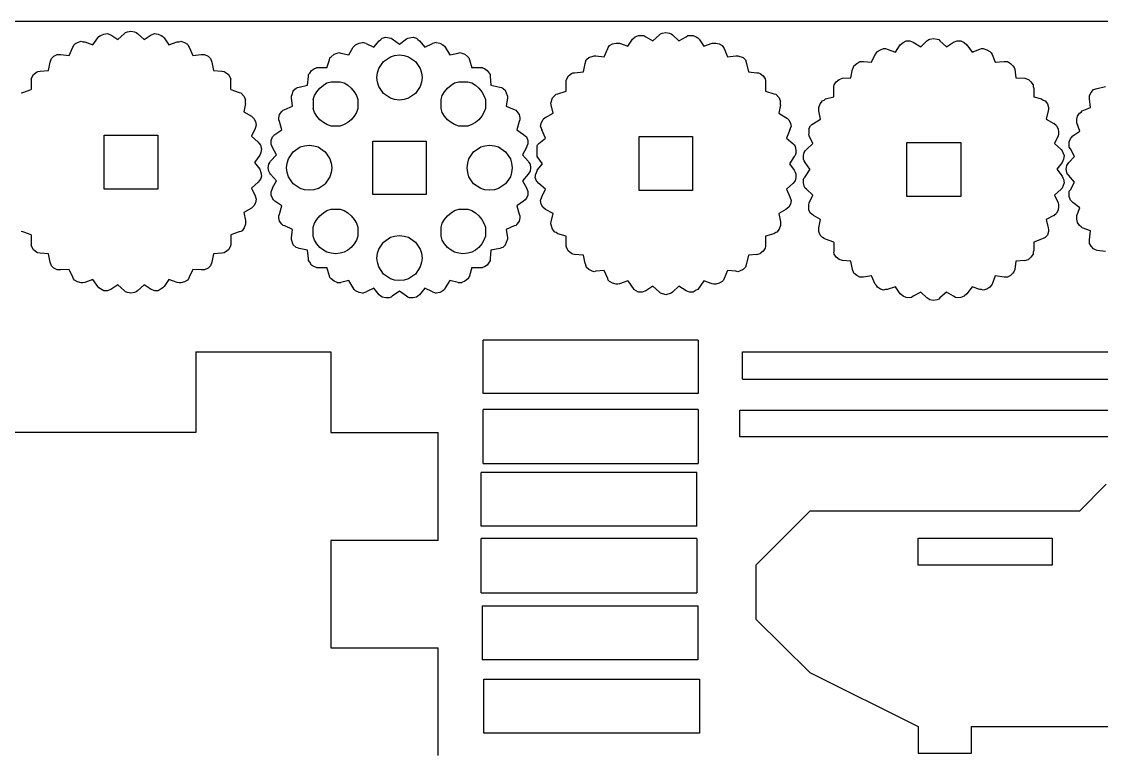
# Model space of a CAD drawing. Extents: x -4665 to 4665, y -2178 to 2178.
# Drawn here: x 620 to 2160, y 1134 to 2178 of the extents above; entities that cross this region are included whole.
import ezdxf

# ---------------------------------------------------------------- set-up
doc = ezdxf.new("R2010")
doc.units = 0
doc.header["$MEASUREMENT"] = 0
doc.layers.get('0').update_dxf_attribs({"linetype": 'CONTINUOUS'})

msp = doc.modelspace()

# ---------------------------------------------------------------- linework, layer by layer
for p, q in [((4664.7, 2178.2), (-4664.7, 2178.2)), ((728.4, 2155.2), (730.1, 2156.9)), ((730.1, 2156.9), (732.6, 2158.6)), ((732.6, 2158.6), (736.9, 2160.3)), ((736.9, 2160.3), (742, 2161.2)), ((742, 2161.2), (747, 2159.5)), ((747, 2159.5), (757.2, 2152.7)), ((757.2, 2152.7), (766.5, 2161.2)), ((766.5, 2161.2), (768.2, 2162.9)), ((768.2, 2162.9), (770.7, 2163.7)), ((770.7, 2163.7), (775.8, 2164.6)), ((775.8, 2164.6), (780.9, 2163.7)), ((780.9, 2163.7), (783.4, 2162.9)), ((783.4, 2162.9), (785.1, 2161.2)), ((785.1, 2161.2), (794.5, 2152.7)), ((794.5, 2152.7), (804.6, 2159.5)), ((804.6, 2159.5), (809.7, 2161.2)), ((809.7, 2161.2), (814.8, 2160.3)), ((814.8, 2160.3), (819, 2158.6)), ((819, 2158.6), (821.5, 2156.9)), ((821.5, 2156.9), (823.2, 2155.2)), ((1134.1, 2154.4), (1139.2, 2156.1)), ((1139.2, 2156.1), (1144.3, 2155.3)), ((1173.1, 2155.3), (1178.2, 2156.1)), ((1178.2, 2156.1), (1183.2, 2154.4)), ((1491.3, 2153.4), (1494.7, 2156.7)), ((1494.7, 2156.7), (1499.7, 2158.4)), ((1499.7, 2158.4), (1507.4, 2158.4)), ((1507.4, 2158.4), (1509.9, 2156.7)), ((1509.9, 2156.7), (1520.1, 2150.8)), ((1520.1, 2150.8), (1529.4, 2159.3)), ((1529.4, 2159.3), (1531.1, 2161)), ((1531.1, 2161), (1533.6, 2161.8)), ((1533.6, 2161.8), (1538.7, 2162.7)), ((1538.7, 2162.7), (1543.8, 2161.8)), ((1543.8, 2161.8), (1546.3, 2161)), ((1546.3, 2161), (1548, 2159.3)), ((1548, 2159.3), (1557.3, 2150.8)), ((1557.3, 2150.8), (1567.5, 2156.7)), ((1567.5, 2156.7), (1570, 2158.4)), ((1570, 2158.4), (1577.6, 2158.4)), ((1577.6, 2158.4), (1581.9, 2156.7)), ((1581.9, 2156.7), (1584.4, 2155)), ((687.8, 2129.8), (692.9, 2141.7)), ((692.9, 2141.7), (693.7, 2143.4)), ((693.7, 2143.4), (695.4, 2145.9)), ((695.4, 2145.9), (699.6, 2148.5)), ((699.6, 2148.5), (704.7, 2150.2)), ((704.7, 2150.2), (707.2, 2149.3)), ((707.2, 2149.3), (709.8, 2149.3)), ((709.8, 2149.3), (721.6, 2145.1)), ((721.6, 2145.1), (728.4, 2155.2)), ((823.2, 2155.2), (830, 2145.1)), ((830, 2145.1), (841.9, 2149.3)), ((841.9, 2149.3), (844.4, 2149.3)), ((844.4, 2149.3), (846.9, 2150.2)), ((846.9, 2150.2), (852, 2148.5)), ((852, 2148.5), (856.3, 2145.9)), ((856.3, 2145.9), (858, 2143.4)), ((858, 2143.4), (858.8, 2141.7)), ((858.8, 2141.7), (863.9, 2129.8)), ((1086.7, 2130.7), (1092.7, 2141.7)), ((1096, 2145.1), (1092.7, 2141.7)), ((1096, 2145.1), (1101.1, 2147.6)), ((1101.1, 2147.6), (1106.2, 2148.5)), ((1111.3, 2146.8), (1106.2, 2148.5)), ((1111.3, 2146.8), (1122.3, 2141.7)), ((1122.3, 2141.7), (1129.9, 2151)), ((1129.9, 2151), (1132.4, 2152.7)), ((1132.4, 2152.7), (1134.1, 2154.4)), ((1144.3, 2155.3), (1146.8, 2154.4)), ((1146.8, 2154.4), (1148.5, 2153.6)), ((1148.5, 2153.6), (1158.7, 2146)), ((1158.7, 2146), (1168.9, 2153.6)), ((1168.9, 2153.6), (1170.5, 2154.4)), ((1170.5, 2154.4), (1173.1, 2155.3)), ((1183.2, 2154.4), (1184.9, 2152.7)), ((1184.9, 2152.7), (1187.5, 2151)), ((1187.5, 2151), (1195.1, 2141.7)), ((1195.1, 2141.7), (1206.1, 2146.8)), ((1211.2, 2148.5), (1206.1, 2146.8)), ((1211.2, 2148.5), (1216.3, 2147.6)), ((1216.3, 2147.6), (1220.5, 2145.1)), ((1220.5, 2145.1), (1223, 2143.4)), ((1223, 2143.4), (1223.9, 2141.7)), ((1223.9, 2141.7), (1230.7, 2130.7)), ((1455.7, 2139.8), (1456.6, 2141.5)), ((1456.6, 2141.5), (1458.3, 2144)), ((1458.3, 2144), (1462.5, 2146.6)), ((1462.5, 2146.6), (1467.6, 2147.4)), ((1467.6, 2147.4), (1472.7, 2147.4)), ((1472.7, 2147.4), (1484.5, 2143.2)), ((1484.5, 2143.2), (1491.3, 2153.4)), ((1584.4, 2155), (1586.1, 2153.4)), ((1586.1, 2153.4), (1592.9, 2143.2)), ((1592.9, 2143.2), (1604.7, 2147.4)), ((1604.7, 2147.4), (1609.8, 2147.4)), ((1609.8, 2147.4), (1614.9, 2146.6)), ((1614.9, 2146.6), (1619.1, 2144)), ((1619.1, 2144), (1620.8, 2141.5)), ((1620.8, 2141.5), (1621.7, 2139.8)), ((1866.1, 2134.7), (1872.9, 2144.9)), ((1872.9, 2144.9), (1874.6, 2146.6)), ((1874.6, 2146.6), (1877.1, 2148.3)), ((1877.1, 2148.3), (1881.3, 2150.8)), ((1881.3, 2150.8), (1886.4, 2150.8)), ((1886.4, 2150.8), (1891.5, 2149.1)), ((1891.5, 2149.1), (1902.5, 2142.3)), ((1902.5, 2142.3), (1911, 2150.8)), ((1911, 2150.8), (1913.5, 2152.5)), ((1913.5, 2152.5), (1915.2, 2153.4)), ((1915.2, 2153.4), (1920.3, 2154.2)), ((1920.3, 2154.2), (1925.4, 2153.4)), ((1925.4, 2153.4), (1927.9, 2152.5)), ((1927.9, 2152.5), (1929.6, 2150.8)), ((1929.6, 2150.8), (1938.9, 2142.3)), ((1938.9, 2142.3), (1949.1, 2149.1)), ((1949.1, 2149.1), (1954.2, 2150.8)), ((1954.2, 2150.8), (1959.2, 2150.8)), ((1959.2, 2150.8), (1964.3, 2148.3)), ((1964.3, 2148.3), (1967.7, 2144.9)), ((1967.7, 2144.9), (1975.3, 2134.7)), ((660.7, 2120.5), (662.4, 2125.6)), ((662.4, 2125.6), (665.8, 2129)), ((665.8, 2129), (670.8, 2131.5)), ((670.8, 2131.5), (675.9, 2131.5)), ((675.9, 2131.5), (687.8, 2129.8)), ((863.9, 2129.8), (875.7, 2131.5)), ((875.7, 2131.5), (880.8, 2131.5)), ((880.8, 2131.5), (885.9, 2129)), ((885.9, 2129), (889.3, 2125.6)), ((889.3, 2125.6), (891, 2120.5)), ((1058.8, 2123.9), (1059.6, 2126.5)), ((1059.6, 2126.5), (1061.3, 2128.2)), ((1061.3, 2128.2), (1065.6, 2131.6)), ((1065.6, 2131.6), (1069.8, 2133.3)), ((1069.8, 2133.3), (1072.3, 2134.1)), ((1072.3, 2134.1), (1074.9, 2133.3)), ((1074.9, 2133.3), (1086.7, 2130.7)), ((1135.8, 2121.4), (1146, 2128.2)), ((1146, 2128.2), (1151.9, 2129.9)), ((1151.9, 2129.9), (1158.7, 2130.7)), ((1158.7, 2130.7), (1165.5, 2129.9)), ((1165.5, 2129.9), (1171.4, 2128.2)), ((1171.4, 2128.2), (1181.6, 2121.4)), ((1230.7, 2130.7), (1242.5, 2133.3)), ((1242.5, 2133.3), (1245.1, 2134.1)), ((1245.1, 2134.1), (1247.6, 2133.3)), ((1247.6, 2133.3), (1251.8, 2131.6)), ((1251.8, 2131.6), (1256.1, 2128.2)), ((1256.1, 2128.2), (1257.8, 2126.5)), ((1257.8, 2126.5), (1258.6, 2123.9)), ((1425.2, 2123.7), (1428.6, 2127.1)), ((1428.6, 2127.1), (1436.2, 2129.6)), ((1436.2, 2129.6), (1438.8, 2129.6)), ((1438.8, 2129.6), (1450.6, 2128)), ((1450.6, 2128), (1455.7, 2139.8)), ((1621.7, 2139.8), (1626.7, 2128)), ((1626.7, 2128), (1638.6, 2129.6)), ((1638.6, 2129.6), (1641.1, 2129.6)), ((1641.1, 2129.6), (1648.8, 2127.1)), ((1648.8, 2127.1), (1652.1, 2123.7)), ((1832.2, 2120.3), (1837.3, 2131.3)), ((1837.3, 2131.3), (1839, 2133.9)), ((1839, 2133.9), (1840.7, 2135.6)), ((1840.7, 2135.6), (1844.9, 2138.1)), ((1844.9, 2138.1), (1849.2, 2139.8)), ((1849.2, 2139.8), (1851.7, 2139.8)), ((1851.7, 2139.8), (1854.3, 2139)), ((1854.3, 2139), (1866.1, 2134.7)), ((1975.3, 2134.7), (1986.3, 2139)), ((1986.3, 2139), (1988.9, 2139.8)), ((1988.9, 2139.8), (1991.4, 2139.8)), ((1991.4, 2139.8), (1996.5, 2138.1)), ((1996.5, 2138.1), (2000.7, 2135.6)), ((2000.7, 2135.6), (2002.4, 2133.9)), ((2002.4, 2133.9), (2004.1, 2131.3)), ((2004.1, 2131.3), (2008.3, 2120.3)), ((658.1, 2108.7), (660.7, 2120.5)), ((891, 2120.5), (893.5, 2108.7)), ((1033.4, 2108.7), (1037.6, 2111.2)), ((1037.6, 2111.2), (1040.2, 2112.1)), ((1055.4, 2112.1), (1040.2, 2112.1)), ((1055.4, 2112.1), (1058.8, 2123.9)), ((1127.4, 2105.3), (1129.1, 2111.2)), ((1129.1, 2111.2), (1135.8, 2121.4)), ((1181.6, 2121.4), (1188.3, 2111.2)), ((1188.3, 2111.2), (1190, 2105.3)), ((1258.6, 2123.9), (1262, 2112.1)), ((1277.2, 2112.1), (1262, 2112.1)), ((1277.2, 2112.1), (1279.8, 2111.2)), ((1279.8, 2111.2), (1284, 2108.7)), ((1421, 2106.8), (1423.5, 2118.6)), ((1423.5, 2118.6), (1425.2, 2123.7)), ((1652.1, 2123.7), (1653.8, 2118.6)), ((1653.8, 2118.6), (1656.4, 2106.8)), ((1802.6, 2098.3), (1805.1, 2110.2)), ((1806.8, 2115.3), (1805.1, 2110.2)), ((1806.8, 2115.3), (1811.1, 2118.6)), ((1811.1, 2118.6), (1815.3, 2121.2)), ((1815.3, 2121.2), (1820.4, 2121.2)), ((1820.4, 2121.2), (1832.2, 2120.3)), ((2008.3, 2120.3), (2021, 2121.2)), ((2021, 2121.2), (2026.1, 2121.2)), ((2026.1, 2121.2), (2030.4, 2118.6)), ((2030.4, 2118.6), (2033.7, 2115.3)), ((2033.7, 2115.3), (2035.4, 2112.7)), ((2035.4, 2112.7), (2036.3, 2110.2)), ((2036.3, 2110.2), (2038, 2098.3)), ((633.6, 2096), (634.4, 2098.5)), ((633.6, 2096), (633.6, 2081.6)), ((634.4, 2098.5), (637, 2102.8)), ((637, 2102.8), (641.2, 2106.1)), ((641.2, 2106.1), (642.9, 2107)), ((642.9, 2107), (646.3, 2107.8)), ((646.3, 2107.8), (658.1, 2108.7)), ((893.5, 2108.7), (905.4, 2107.8)), ((905.4, 2107.8), (908.8, 2107)), ((908.8, 2107), (910.4, 2106.1)), ((910.4, 2106.1), (914.7, 2102.8)), ((914.7, 2102.8), (917.2, 2098.5)), ((917.2, 2098.5), (918.1, 2096)), ((918.1, 2081.6), (918.1, 2096)), ((1027.5, 2087.5), (1029.2, 2100.2)), ((1029.2, 2102.8), (1030.8, 2104.5)), ((1029.2, 2100.2), (1029.2, 2102.8)), ((1030.8, 2104.5), (1033.4, 2108.7)), ((1126.5, 2098.5), (1127.4, 2105.3)), ((1127.4, 2091.8), (1126.5, 2098.5)), ((1190, 2105.3), (1190.9, 2098.5)), ((1190.9, 2098.5), (1190, 2091.8)), ((1284, 2108.7), (1286.5, 2104.5)), ((1286.5, 2104.5), (1288.2, 2102.8)), ((1288.2, 2102.8), (1288.2, 2100.2)), ((1288.2, 2100.2), (1289.1, 2087.5)), ((1396.5, 2094.1), (1397.3, 2096.6)), ((1397.3, 2096.6), (1399.8, 2100.9)), ((1399.8, 2100.9), (1404.1, 2104.3)), ((1404.1, 2104.3), (1405.8, 2105.1)), ((1405.8, 2105.1), (1408.3, 2105.1)), ((1408.3, 2105.1), (1421, 2106.8)), ((1656.4, 2106.8), (1668.2, 2105.1)), ((1668.2, 2105.1), (1670.8, 2105.1)), ((1670.8, 2105.1), (1673.3, 2104.3)), ((1673.3, 2104.3), (1677.5, 2100.9)), ((1677.5, 2100.9), (1680.1, 2096.6)), ((1680.1, 2096.6), (1680.9, 2094.1)), ((1781.4, 2092.4), (1785.7, 2095.8)), ((1785.7, 2095.8), (1790.8, 2097.5)), ((1790.8, 2097.5), (1802.6, 2098.3)), ((2038, 2098.3), (2050.7, 2097.5)), ((2050.7, 2097.5), (2055.8, 2095.8)), ((2055.8, 2095.8), (2059.1, 2092.4)), ((621.7, 2077.4), (633.6, 2081.6)), ((918.1, 2081.6), (929.9, 2077.4)), ((1007.1, 2079.9), (1004.6, 2072.3)), ((1007.1, 2079.9), (1011.4, 2083.3)), ((1011.4, 2083.3), (1013.1, 2084.1)), ((1013.1, 2084.1), (1015.6, 2085)), ((1015.6, 2085), (1027.5, 2087.5)), ((1041, 2078.2), (1045.2, 2083.3)), ((1045.2, 2083.3), (1050.3, 2087.5)), ((1050.3, 2087.5), (1055.4, 2090.9)), ((1055.4, 2090.9), (1061.3, 2092.6)), ((1061.3, 2092.6), (1074, 2092.6)), ((1074, 2092.6), (1080, 2090.9)), ((1080, 2090.9), (1085, 2087.5)), ((1085, 2087.5), (1090.1, 2083.3)), ((1090.1, 2083.3), (1094.3, 2078.2)), ((1129.1, 2085.8), (1127.4, 2091.8)), ((1135.8, 2075.7), (1129.1, 2085.8)), ((1188.3, 2085.8), (1181.6, 2075.7)), ((1190, 2091.8), (1188.3, 2085.8)), ((1223, 2078.2), (1227.3, 2083.3)), ((1227.3, 2083.3), (1232.4, 2087.5)), ((1232.4, 2087.5), (1237.4, 2090.9)), ((1237.4, 2090.9), (1243.4, 2092.6)), ((1243.4, 2092.6), (1256.1, 2092.6)), ((1256.1, 2092.6), (1262, 2090.9)), ((1262, 2090.9), (1267.1, 2087.5)), ((1267.1, 2087.5), (1272.1, 2083.3)), ((1272.1, 2083.3), (1276.4, 2078.2)), ((1289.1, 2087.5), (1301.8, 2085)), ((1301.8, 2085), (1304.3, 2084.1)), ((1304.3, 2084.1), (1306, 2083.3)), ((1306, 2083.3), (1310.2, 2079.9)), ((1312.8, 2072.3), (1310.2, 2079.9)), ((1396.5, 2078.9), (1396.5, 2094.1)), ((1680.9, 2094.1), (1680.9, 2078.9)), ((1778.1, 2085.6), (1778.9, 2088.2)), ((1778.1, 2071.2), (1778.1, 2085.6)), ((1778.9, 2088.2), (1781.4, 2092.4)), ((2059.1, 2092.4), (2062.5, 2088.2)), ((2062.5, 2088.2), (2062.5, 2085.6)), ((2062.5, 2085.6), (2063.4, 2083.1)), ((2063.4, 2083.1), (2063.4, 2071.2)), ((2145.3, 2077.2), (2148.7, 2081.4)), ((2148.7, 2081.4), (2153.8, 2083.1)), ((2153.8, 2083.1), (2165.6, 2085.6)), ((619.2, 2076.5), (621.7, 2077.4)), ((929.9, 2077.4), (932.5, 2076.5)), ((937.5, 2071.4), (932.5, 2076.5)), ((937.5, 2071.4), (939.2, 2066.3)), ((939.2, 2061.3), (939.2, 2066.3)), ((1004.6, 2069.8), (1004.6, 2072.3)), ((1006.3, 2057.9), (1004.6, 2069.8)), ((1035.9, 2067.2), (1037.6, 2073.1)), ((1035.9, 2067.2), (1035.9, 2054.5)), ((1037.6, 2073.1), (1041, 2078.2)), ((1094.3, 2078.2), (1097.7, 2073.1)), ((1097.7, 2073.1), (1099.4, 2067.2)), ((1099.4, 2067.2), (1099.4, 2054.5)), ((1146, 2068.9), (1135.8, 2075.7)), ((1151.9, 2067.2), (1146, 2068.9)), ((1158.7, 2066.4), (1151.9, 2067.2)), ((1165.5, 2067.2), (1158.7, 2066.4)), ((1171.4, 2068.9), (1165.5, 2067.2)), ((1181.6, 2075.7), (1171.4, 2068.9)), ((1218, 2067.2), (1219.7, 2073.1)), ((1218, 2054.5), (1218, 2067.2)), ((1219.7, 2073.1), (1223, 2078.2)), ((1276.4, 2078.2), (1278.9, 2073.1)), ((1278.9, 2073.1), (1281.5, 2067.2)), ((1281.5, 2067.2), (1281.5, 2054.5)), ((1312.8, 2069.8), (1311.1, 2057.9)), ((1312.8, 2072.3), (1312.8, 2069.8)), ((1374.4, 2061.9), (1377, 2069.6)), ((1377, 2069.6), (1382.1, 2074.6)), ((1382.1, 2074.6), (1384.6, 2075.5)), ((1384.6, 2075.5), (1396.5, 2078.9)), ((1680.9, 2078.9), (1692.8, 2075.5)), ((1692.8, 2075.5), (1695.3, 2074.6)), ((1700.4, 2069.6), (1695.3, 2074.6)), ((1700.4, 2069.6), (1702.1, 2064.5)), ((1702.1, 2059.4), (1702.1, 2064.5)), ((1758.6, 2061.1), (1762, 2065.3)), ((1762, 2065.3), (1764.5, 2066.2)), ((1764.5, 2066.2), (1766.2, 2067.9)), ((1766.2, 2067.9), (1778.1, 2071.2)), ((2063.4, 2071.2), (2074.4, 2067.9)), ((2074.4, 2067.9), (2076.9, 2066.2)), ((2076.9, 2066.2), (2079.5, 2065.3)), ((2079.5, 2065.3), (2082.9, 2061.1)), ((2142.8, 2072.9), (2145.3, 2077.2)), ((2142.8, 2067.9), (2142.8, 2072.9)), ((2144.5, 2056), (2142.8, 2067.9)), ((939.2, 2061.3), (936.7, 2049.4)), ((936.7, 2049.4), (947.7, 2043.5)), ((987.7, 2046), (991.1, 2050.3)), ((991.1, 2050.3), (992.7, 2052)), ((992.7, 2052), (995.3, 2052.8)), ((995.3, 2052.8), (1006.3, 2057.9)), ((1037.6, 2048.6), (1035.9, 2054.5)), ((1041, 2043.5), (1037.6, 2048.6)), ((1097.7, 2048.6), (1094.3, 2043.5)), ((1099.4, 2054.5), (1097.7, 2048.6)), ((1219.7, 2048.6), (1218, 2054.5)), ((1223, 2043.5), (1219.7, 2048.6)), ((1278.9, 2048.6), (1276.4, 2043.5)), ((1281.5, 2054.5), (1278.9, 2048.6)), ((1311.1, 2057.9), (1322.1, 2052.8)), ((1322.1, 2052.8), (1324.6, 2052)), ((1324.6, 2052), (1326.3, 2050.3)), ((1326.3, 2050.3), (1329.7, 2046)), ((1375.3, 2059.4), (1374.4, 2061.9)), ((1377.8, 2047.5), (1375.3, 2059.4)), ((1702.1, 2059.4), (1699.6, 2047.5)), ((1756.9, 2056), (1758.6, 2061.1)), ((1756.9, 2050.9), (1756.9, 2056)), ((1759.4, 2039.1), (1756.9, 2050.9)), ((2083.7, 2050.9), (2081.2, 2039.1)), ((2082.9, 2061.1), (2084.5, 2056)), ((2084.5, 2053.5), (2083.7, 2050.9)), ((2084.5, 2056), (2084.5, 2053.5)), ((2128.4, 2047.5), (2130.9, 2049.2)), ((2130.9, 2049.2), (2132.6, 2050.9)), ((2132.6, 2050.9), (2144.5, 2056)), ((947.7, 2043.5), (951.1, 2040.1)), ((951.1, 2040.1), (953.6, 2035.9)), ((953.6, 2035.9), (954.5, 2030.8)), ((986.8, 2041), (987.7, 2046)), ((986.8, 2038.4), (986.8, 2041)), ((987.7, 2035.9), (986.8, 2038.4)), ((991.1, 2024), (987.7, 2035.9)), ((1045.2, 2038.4), (1041, 2043.5)), ((1050.3, 2034.2), (1045.2, 2038.4)), ((1055.4, 2031.7), (1050.3, 2034.2)), ((1085, 2034.2), (1080, 2031.7)), ((1090.1, 2038.4), (1085, 2034.2)), ((1094.3, 2043.5), (1090.1, 2038.4)), ((1227.3, 2038.4), (1223, 2043.5)), ((1232.4, 2034.2), (1227.3, 2038.4)), ((1237.4, 2031.7), (1232.4, 2034.2)), ((1267.1, 2034.2), (1262, 2031.7)), ((1272.1, 2038.4), (1267.1, 2034.2)), ((1276.4, 2043.5), (1272.1, 2038.4)), ((1329.7, 2035.9), (1326.3, 2024)), ((1329.7, 2046), (1330.6, 2041)), ((1330.6, 2038.4), (1329.7, 2035.9)), ((1330.6, 2041), (1330.6, 2038.4)), ((1360, 2028.9), (1360.9, 2033.1)), ((1360.9, 2033.1), (1363.4, 2038.2)), ((1366.8, 2041.6), (1363.4, 2038.2)), ((1366.8, 2041.6), (1377.8, 2047.5)), ((1699.6, 2047.5), (1709.7, 2041.6)), ((1709.7, 2041.6), (1712.3, 2039.9)), ((1712.3, 2039.9), (1714, 2038.2)), ((1714, 2038.2), (1716.5, 2033.1)), ((1716.5, 2033.1), (1717.3, 2028.9)), ((1746.7, 2031.5), (1749.3, 2033.1)), ((1749.3, 2033.1), (1759.4, 2039.1)), ((2081.2, 2039.1), (2092.2, 2033.1)), ((2095.6, 2029.8), (2092.2, 2033.1)), ((2125, 2039.1), (2125.9, 2043.3)), ((2125, 2034), (2125, 2039.1)), ((2129.2, 2022.1), (2125, 2034)), ((2125.9, 2043.3), (2128.4, 2047.5)), ((952.8, 2025.7), (947.7, 2014.7)), ((954.5, 2030.8), (952.8, 2025.7)), ((980.9, 2017.3), (991.1, 2024)), ((1061.3, 2029.1), (1055.4, 2031.7)), ((1074, 2029.1), (1061.3, 2029.1)), ((1080, 2031.7), (1074, 2029.1)), ((1243.4, 2029.1), (1237.4, 2031.7)), ((1256.1, 2029.1), (1243.4, 2029.1)), ((1262, 2031.7), (1256.1, 2029.1)), ((1326.3, 2024), (1335.6, 2017.3)), ((1360, 2028.9), (1361.7, 2023.8)), ((1366.8, 2012), (1361.7, 2023.8)), ((1715.6, 2023.8), (1710.6, 2012)), ((1715.6, 2023.8), (1717.3, 2028.9)), ((1742.5, 2025.5), (1745, 2029.8)), ((1742.5, 2025.5), (1742.5, 2017.9)), ((1743.3, 2015.4), (1742.5, 2017.9)), ((1745, 2029.8), (1746.7, 2031.5)), ((2095.6, 2029.8), (2098.1, 2025.5)), ((2098.1, 2025.5), (2098.9, 2020.4)), ((2098.9, 2017.9), (2098.1, 2015.4)), ((2098.9, 2020.4), (2098.9, 2017.9)), ((2119.1, 2015.4), (2129.2, 2022.1)), ((737.7, 1939.3), (737.7, 2016.4)), ((737.7, 2016.4), (813.9, 2016.4)), ((813.9, 2016.4), (813.9, 1939.3)), ((947.7, 2014.7), (957, 2006.2)), ((957, 2006.2), (958.7, 2004.5)), ((958.7, 2004.5), (960.4, 2002)), ((975.8, 2008.8), (977.5, 2013.9)), ((975.8, 2003.7), (975.8, 2008.8)), ((977.5, 1998.6), (975.8, 2003.7)), ((977.5, 2013.9), (980.9, 2017.3)), ((1120.6, 2007.9), (1196.8, 2007.9)), ((1120.6, 1931.7), (1120.6, 2007.9)), ((1196.8, 2007.9), (1196.8, 1931.7)), ((1335.6, 2017.3), (1338.2, 2015.6)), ((1338.2, 2015.6), (1339.9, 2013.9)), ((1339.9, 2013.9), (1341.6, 2008.8)), ((1339.9, 1998.6), (1341.6, 2003.7)), ((1341.6, 2008.8), (1341.6, 2003.7)), ((1355, 2001.4), (1355.8, 2002.7)), ((1355.8, 2002.7), (1357.5, 2004.4)), ((1357.5, 2004.4), (1366.8, 2012)), ((1500.6, 1937.5), (1500.6, 2014.5)), ((1500.6, 2014.5), (1576.8, 2014.5)), ((1576.8, 2014.5), (1576.8, 1937.5)), ((1710.6, 2012), (1719.9, 2004.4)), ((1719.9, 2004.4), (1721.6, 2002.7)), ((1721.6, 2002.7), (1723.3, 2000.1)), ((1739.1, 1995.9), (1748.4, 2004.4)), ((1748.4, 2004.4), (1743.3, 2015.4)), ((1882.2, 1929), (1882.2, 2006.1)), ((1882.2, 2006.1), (1959.2, 2006.1)), ((1959.2, 2006.1), (1959.2, 1929)), ((2098.1, 2015.4), (2093, 2004.4)), ((2093, 2004.4), (2102.3, 1995.9)), ((2114, 2006.9), (2115.7, 2011.1)), ((2114, 1999.3), (2114, 2006.9)), ((2115.7, 2011.1), (2117.4, 2012.8)), ((2117.4, 2012.8), (2119.1, 2015.4)), ((959.6, 1987.6), (951.9, 1977.4)), ((960.4, 1990.1), (959.6, 1987.6)), ((960.4, 2002), (962.1, 1996.9)), ((961.2, 1991.8), (960.4, 1990.1)), ((962.1, 1996.9), (961.2, 1991.8)), ((975, 1979.2), (983.4, 1988.5)), ((983.4, 1988.5), (977.5, 1998.6)), ((1000.4, 1982.5), (1007.1, 1992.7)), ((1007.1, 1992.7), (1017.3, 1999.5)), ((1017.3, 1999.5), (1023.2, 2001.2)), ((1023.2, 2001.2), (1030, 2002)), ((1030, 2002), (1036.8, 2001.2)), ((1036.8, 2001.2), (1042.7, 1999.5)), ((1042.7, 1999.5), (1052.9, 1992.7)), ((1052.9, 1992.7), (1059.6, 1982.5)), ((1257.8, 1982.5), (1264.5, 1992.7)), ((1264.5, 1992.7), (1274.7, 1999.5)), ((1274.7, 1999.5), (1280.6, 2001.2)), ((1280.6, 2001.2), (1287.4, 2002)), ((1287.4, 2002), (1294.2, 2001.2)), ((1294.2, 2001.2), (1300.1, 1999.5)), ((1300.1, 1999.5), (1310.2, 1992.7)), ((1310.2, 1992.7), (1317, 1982.5)), ((1339.9, 1998.6), (1334, 1988.5)), ((1334, 1988.5), (1342.4, 1979.2)), ((1355, 1985.7), (1355, 2001.4)), ((1723.3, 1987.4), (1721.6, 1985.7)), ((1723.3, 2000.1), (1724.1, 1995)), ((1724.1, 1990), (1723.3, 1987.4)), ((1724.1, 1995), (1724.1, 1990)), ((1734.9, 1987.4), (1735.7, 1991.7)), ((1734.9, 1982.3), (1734.9, 1987.4)), ((1735.7, 1991.7), (1737.4, 1994.2)), ((1737.4, 1994.2), (1739.1, 1995.9)), ((2102.3, 1995.9), (2104, 1994.2)), ((2104, 1994.2), (2104.9, 1991.7)), ((2104.9, 1991.7), (2106.6, 1987.4)), ((2106.6, 1987.4), (2105.7, 1982.3)), ((2115.7, 1996.7), (2114, 1999.3)), ((2121.6, 1985.7), (2115.7, 1996.7)), ((951.9, 1977.4), (959.6, 1968.1)), ((971.6, 1969.8), (972.4, 1974.9)), ((972.4, 1974.9), (974.1, 1977.5)), ((974.1, 1977.5), (975, 1979.2)), ((997.8, 1969.8), (998.7, 1976.6)), ((998.7, 1976.6), (1000.4, 1982.5)), ((1059.6, 1982.5), (1061.3, 1976.6)), ((1061.3, 1976.6), (1062.2, 1969.8)), ((1255.2, 1969.8), (1256.1, 1976.6)), ((1256.1, 1976.6), (1257.8, 1982.5)), ((1317, 1982.5), (1318.7, 1976.6)), ((1318.7, 1976.6), (1319.6, 1969.8)), ((1342.4, 1979.2), (1343.3, 1977.5)), ((1343.3, 1977.5), (1345, 1974.9)), ((1345, 1974.9), (1345.8, 1969.8)), ((1362.6, 1975.6), (1355, 1985.7)), ((1355, 1966.3), (1362.6, 1975.6)), ((1721.6, 1985.7), (1714.8, 1975.6)), ((1714.8, 1975.6), (1721.6, 1966.3)), ((1735.7, 1979.8), (1734.9, 1982.3)), ((1737.4, 1977.3), (1735.7, 1979.8)), ((1744.2, 1968), (1737.4, 1977.3)), ((2104, 1977.3), (2096.4, 1968)), ((2105.7, 1982.3), (2104, 1977.3)), ((2109.8, 1968), (2110.6, 1973)), ((2110.6, 1973), (2111.5, 1974.7)), ((2111.5, 1974.7), (2113.2, 1977.3)), ((2113.2, 1977.3), (2121.6, 1985.7)), ((959.6, 1968.1), (961.2, 1963.1)), ((962.1, 1958), (960.4, 1953.7)), ((961.2, 1963.1), (962.1, 1958)), ((972.4, 1964.8), (971.6, 1969.8)), ((974.1, 1962.2), (972.4, 1964.8)), ((975, 1960.5), (974.1, 1962.2)), ((983.4, 1951.2), (975, 1960.5)), ((998.7, 1963.1), (997.8, 1969.8)), ((1000.4, 1957.1), (998.7, 1963.1)), ((1007.1, 1947), (1000.4, 1957.1)), ((1059.6, 1957.1), (1052.9, 1947)), ((1061.3, 1963.1), (1059.6, 1957.1)), ((1062.2, 1969.8), (1061.3, 1963.1)), ((1256.1, 1963.1), (1255.2, 1969.8)), ((1257.8, 1957.1), (1256.1, 1963.1)), ((1264.5, 1947), (1257.8, 1957.1)), ((1317, 1957.1), (1310.2, 1947)), ((1318.7, 1963.1), (1317, 1957.1)), ((1319.6, 1969.8), (1318.7, 1963.1)), ((1342.4, 1960.5), (1334, 1951.2)), ((1343.3, 1962.2), (1342.4, 1960.5)), ((1345, 1964.8), (1343.3, 1962.2)), ((1345.8, 1969.8), (1345, 1964.8)), ((1352.4, 1956.1), (1353.3, 1961.2)), ((1354.1, 1951), (1352.4, 1956.1)), ((1355, 1966.3), (1353.3, 1961.2)), ((1721.6, 1966.3), (1723.3, 1963.7)), ((1723.3, 1963.7), (1724.1, 1961.2)), ((1724.1, 1956.1), (1723.3, 1951)), ((1724.1, 1961.2), (1724.1, 1956.1)), ((1744.2, 1968), (1735.7, 1955.3)), ((2096.4, 1968), (2104, 1957.8)), ((2104, 1957.8), (2104.9, 1955.3)), ((2110.6, 1962.9), (2109.8, 1968)), ((2111.5, 1960.3), (2110.6, 1962.9)), ((2113.2, 1958.6), (2111.5, 1960.3)), ((2121.6, 1949.3), (2113.2, 1958.6)), ((957, 1949.5), (947.7, 1941)), ((947.7, 1941), (952.8, 1930)), ((958.7, 1951.2), (957, 1949.5)), ((960.4, 1953.7), (958.7, 1951.2)), ((977.5, 1941.1), (975.8, 1936)), ((977.5, 1941.1), (983.4, 1951.2)), ((1017.3, 1940.2), (1007.1, 1947)), ((1042.7, 1940.2), (1052.9, 1947)), ((1274.7, 1940.2), (1264.5, 1947)), ((1310.2, 1947), (1300.1, 1940.2)), ((1334, 1951.2), (1339.9, 1941.1)), ((1339.9, 1941.1), (1341.6, 1936)), ((1357.5, 1947.6), (1354.1, 1951)), ((1366.8, 1939.2), (1357.5, 1947.6)), ((1719.9, 1947.6), (1710.6, 1939.2)), ((1723.3, 1951), (1719.9, 1947.6)), ((1734.9, 1953.6), (1735.7, 1955.3)), ((1734.9, 1948.5), (1734.9, 1953.6)), ((1735.7, 1943.4), (1734.9, 1948.5)), ((1737.4, 1940.9), (1735.7, 1943.4)), ((1739.1, 1939.2), (1737.4, 1940.9)), ((2104, 1940.9), (2102.3, 1939.2)), ((2106.6, 1948.5), (2104, 1940.9)), ((2104.9, 1955.3), (2105.7, 1953.6)), ((2105.7, 1953.6), (2106.6, 1948.5)), ((2115.7, 1938.3), (2121.6, 1949.3)), ((813.9, 1939.3), (737.7, 1939.3)), ((952.8, 1930), (954.5, 1925)), ((975.8, 1930.9), (975.8, 1936)), ((977.5, 1926.7), (975.8, 1930.9)), ((979.2, 1924.1), (977.5, 1926.7)), ((1023.2, 1938.5), (1017.3, 1940.2)), ((1030, 1937.7), (1023.2, 1938.5)), ((1036.8, 1938.5), (1030, 1937.7)), ((1042.7, 1940.2), (1036.8, 1938.5)), ((1196.8, 1931.7), (1120.6, 1931.7)), ((1280.6, 1938.5), (1274.7, 1940.2)), ((1287.4, 1937.7), (1280.6, 1938.5)), ((1294.2, 1938.5), (1287.4, 1937.7)), ((1300.1, 1940.2), (1294.2, 1938.5)), ((1339.9, 1926.7), (1338.2, 1924.1)), ((1341.6, 1930.9), (1339.9, 1926.7)), ((1341.6, 1936), (1341.6, 1930.9)), ((1360, 1923.1), (1361.7, 1928.2)), ((1361.7, 1928.2), (1366.8, 1939.2)), ((1576.8, 1937.5), (1500.6, 1937.5)), ((1710.6, 1939.2), (1715.6, 1928.2)), ((1715.6, 1928.2), (1717.3, 1923.1)), ((1748.4, 1930.7), (1739.1, 1939.2)), ((1743.3, 1919.7), (1748.4, 1930.7)), ((1959.2, 1929), (1882.2, 1929)), ((2102.3, 1939.2), (2093, 1930.7)), ((2093, 1930.7), (2098.1, 1919.7)), ((2114, 1936.6), (2115.7, 1938.3)), ((2114, 1929), (2114, 1936.6)), ((2115.7, 1923.9), (2114, 1929)), ((947.7, 1912.3), (936.7, 1906.3)), ((951.1, 1915.6), (947.7, 1912.3)), ((953.6, 1919.9), (951.1, 1915.6)), ((954.5, 1925), (953.6, 1919.9)), ((980.9, 1922.4), (979.2, 1924.1)), ((991.1, 1915.7), (980.9, 1922.4)), ((987.7, 1903.8), (991.1, 1915.7)), ((1055.4, 1908.9), (1061.3, 1910.6)), ((1061.3, 1910.6), (1074, 1910.6)), ((1074, 1910.6), (1080, 1908.9)), ((1237.4, 1908.9), (1243.4, 1910.6)), ((1243.4, 1910.6), (1256.1, 1910.6)), ((1256.1, 1910.6), (1262, 1908.9)), ((1335.6, 1922.4), (1326.3, 1915.7)), ((1326.3, 1915.7), (1329.7, 1903.8)), ((1338.2, 1924.1), (1335.6, 1922.4)), ((1360.9, 1918), (1360, 1923.1)), ((1363.4, 1913.8), (1360.9, 1918)), ((1366.8, 1910.4), (1363.4, 1913.8)), ((1377.8, 1904.5), (1366.8, 1910.4)), ((1709.7, 1910.4), (1699.6, 1904.5)), ((1712.3, 1912.1), (1709.7, 1910.4)), ((1714, 1913.8), (1712.3, 1912.1)), ((1716.5, 1918), (1714, 1913.8)), ((1717.3, 1923.1), (1716.5, 1918)), ((1742.5, 1917.2), (1743.3, 1919.7)), ((1742.5, 1909.5), (1742.5, 1917.2)), ((2098.1, 1919.7), (2098.9, 1917.2)), ((2098.9, 1914.6), (2098.1, 1909.5)), ((2098.9, 1917.2), (2098.9, 1914.6)), ((2119.1, 1920.5), (2115.7, 1923.9)), ((2129.2, 1912.9), (2119.1, 1920.5)), ((2125, 1901.9), (2129.2, 1912.9)), ((936.7, 1906.3), (939.2, 1894.5)), ((939.2, 1894.5), (939.2, 1889.4)), ((986.8, 1901.3), (987.7, 1903.8)), ((986.8, 1898.7), (986.8, 1901.3)), ((987.7, 1893.6), (986.8, 1898.7)), ((1037.6, 1891.1), (1041, 1896.2)), ((1041, 1896.2), (1045.2, 1901.3)), ((1045.2, 1901.3), (1050.3, 1905.5)), ((1050.3, 1905.5), (1055.4, 1908.9)), ((1080, 1908.9), (1085, 1905.5)), ((1085, 1905.5), (1090.1, 1901.3)), ((1090.1, 1901.3), (1094.3, 1896.2)), ((1094.3, 1896.2), (1097.7, 1891.1)), ((1219.7, 1891.1), (1223, 1896.2)), ((1223, 1896.2), (1227.3, 1901.3)), ((1227.3, 1901.3), (1232.4, 1905.5)), ((1232.4, 1905.5), (1237.4, 1908.9)), ((1262, 1908.9), (1267.1, 1905.5)), ((1267.1, 1905.5), (1272.1, 1901.3)), ((1272.1, 1901.3), (1276.4, 1896.2)), ((1276.4, 1896.2), (1278.9, 1891.1)), ((1329.7, 1903.8), (1330.6, 1901.3)), ((1330.6, 1898.7), (1329.7, 1893.6)), ((1330.6, 1901.3), (1330.6, 1898.7)), ((1375.3, 1892.6), (1377.8, 1904.5)), ((1699.6, 1904.5), (1702.1, 1892.6)), ((1745, 1905.3), (1742.5, 1909.5)), ((1746.7, 1903.6), (1745, 1905.3)), ((1749.3, 1901.9), (1746.7, 1903.6)), ((1759.4, 1896), (1749.3, 1901.9)), ((1756.9, 1884.1), (1759.4, 1896)), ((2092.2, 1901.9), (2081.2, 1896)), ((2081.2, 1896), (2083.7, 1884.1)), ((2092.2, 1901.9), (2095.6, 1905.3)), ((2098.1, 1909.5), (2095.6, 1905.3)), ((2125, 1896.8), (2125, 1901.9)), ((2125.9, 1891.8), (2125, 1896.8)), ((621.7, 1878.4), (619.2, 1879.2)), ((932.5, 1879.2), (929.9, 1878.4)), ((934.2, 1880.1), (932.5, 1879.2)), ((937.5, 1884.3), (934.2, 1880.1)), ((939.2, 1889.4), (937.5, 1884.3)), ((991.1, 1889.4), (987.7, 1893.6)), ((992.7, 1887.7), (991.1, 1889.4)), ((995.3, 1886.9), (992.7, 1887.7)), ((1006.3, 1881.8), (995.3, 1886.9)), ((1004.6, 1869.9), (1006.3, 1881.8)), ((1035.9, 1885.2), (1037.6, 1891.1)), ((1035.9, 1872.5), (1035.9, 1885.2)), ((1097.7, 1891.1), (1099.4, 1885.2)), ((1099.4, 1885.2), (1099.4, 1872.5)), ((1218, 1885.2), (1219.7, 1891.1)), ((1218, 1872.5), (1218, 1885.2)), ((1278.9, 1891.1), (1281.5, 1885.2)), ((1281.5, 1885.2), (1281.5, 1872.5)), ((1322.1, 1886.9), (1311.1, 1881.8)), ((1311.1, 1881.8), (1312.8, 1869.9)), ((1324.6, 1887.7), (1322.1, 1886.9)), ((1326.3, 1889.4), (1324.6, 1887.7)), ((1329.7, 1893.6), (1326.3, 1889.4)), ((1374.4, 1890.1), (1375.3, 1892.6)), ((1377, 1882.4), (1374.4, 1890.1)), ((1380.4, 1878.2), (1377, 1882.4)), ((1700.4, 1882.4), (1697, 1878.2)), ((1702.1, 1887.5), (1700.4, 1882.4)), ((1702.1, 1892.6), (1702.1, 1887.5)), ((1756.9, 1879.1), (1756.9, 1884.1)), ((1758.6, 1874), (1756.9, 1879.1)), ((2084.5, 1879.1), (2082.9, 1874)), ((2083.7, 1884.1), (2084.5, 1881.6)), ((2084.5, 1881.6), (2084.5, 1879.1)), ((2128.4, 1887.5), (2125.9, 1891.8)), ((2130.9, 1885.8), (2128.4, 1887.5)), ((2132.6, 1884.1), (2130.9, 1885.8)), ((2144.5, 1879.9), (2132.6, 1884.1)), ((2142.8, 1867.2), (2144.5, 1879.9)), ((633.6, 1874.2), (621.7, 1878.4)), ((633.6, 1874.2), (633.6, 1859.8)), ((929.9, 1878.4), (918.1, 1874.2)), ((918.1, 1874.2), (918.1, 1859.8)), ((1004.6, 1867.4), (1004.6, 1869.9)), ((1007.1, 1859.8), (1004.6, 1867.4)), ((1037.6, 1866.6), (1035.9, 1872.5)), ((1041, 1861.5), (1037.6, 1866.6)), ((1097.7, 1866.6), (1094.3, 1861.5)), ((1099.4, 1872.5), (1097.7, 1866.6)), ((1129.1, 1853.9), (1135.8, 1864)), ((1135.8, 1864), (1146, 1870.8)), ((1146, 1870.8), (1151.9, 1872.5)), ((1151.9, 1872.5), (1158.7, 1873.3)), ((1158.7, 1873.3), (1165.5, 1872.5)), ((1165.5, 1872.5), (1171.4, 1870.8)), ((1171.4, 1870.8), (1181.6, 1864)), ((1181.6, 1864), (1188.3, 1853.9)), ((1219.7, 1866.6), (1218, 1872.5)), ((1223, 1861.5), (1219.7, 1866.6)), ((1278.9, 1866.6), (1276.4, 1861.5)), ((1281.5, 1872.5), (1278.9, 1866.6)), ((1310.2, 1859.8), (1312.8, 1867.4)), ((1312.8, 1869.9), (1312.8, 1867.4)), ((1382.1, 1877.4), (1380.4, 1878.2)), ((1384.6, 1875.7), (1382.1, 1877.4)), ((1396.5, 1872.3), (1384.6, 1875.7)), ((1396.5, 1857.9), (1396.5, 1872.3)), ((1692.8, 1875.7), (1680.9, 1872.3)), ((1680.9, 1872.3), (1680.9, 1857.9)), ((1695.3, 1877.4), (1692.8, 1875.7)), ((1697, 1878.2), (1695.3, 1877.4)), ((1762, 1870.6), (1758.6, 1874)), ((1764.5, 1868.9), (1762, 1870.6)), ((1766.2, 1868), (1764.5, 1868.9)), ((1778.1, 1863.8), (1766.2, 1868)), ((1778.1, 1863.8), (1778.1, 1849.4)), ((2074.4, 1868), (2063.4, 1863.8)), ((2063.4, 1863.8), (2063.4, 1852)), ((2076.9, 1868.9), (2074.4, 1868)), ((2079.5, 1870.6), (2076.9, 1868.9)), ((2082.9, 1874), (2079.5, 1870.6)), ((2142.8, 1862.1), (2142.8, 1867.2)), ((634.4, 1857.2), (633.6, 1859.8)), ((637, 1853), (634.4, 1857.2)), ((641.2, 1849.6), (637, 1853)), ((642.9, 1848.8), (641.2, 1849.6)), ((646.3, 1847.9), (642.9, 1848.8)), ((908.8, 1848.8), (905.4, 1847.9)), ((910.4, 1849.6), (908.8, 1848.8)), ((914.7, 1853), (910.4, 1849.6)), ((917.2, 1857.2), (914.7, 1853)), ((918.1, 1859.8), (917.2, 1857.2)), ((1011.4, 1856.4), (1007.1, 1859.8)), ((1013.1, 1855.5), (1011.4, 1856.4)), ((1015.6, 1854.7), (1013.1, 1855.5)), ((1027.5, 1852.2), (1015.6, 1854.7)), ((1029.2, 1840.3), (1027.5, 1852.2)), ((1045.2, 1856.4), (1041, 1861.5)), ((1050.3, 1852.2), (1045.2, 1856.4)), ((1055.4, 1849.6), (1050.3, 1852.2)), ((1061.3, 1847.9), (1055.4, 1849.6)), ((1080, 1849.6), (1074, 1847.9)), ((1085, 1852.2), (1080, 1849.6)), ((1090.1, 1856.4), (1085, 1852.2)), ((1094.3, 1861.5), (1090.1, 1856.4)), ((1127.4, 1847.9), (1129.1, 1853.9)), ((1188.3, 1853.9), (1190, 1847.9)), ((1227.3, 1856.4), (1223, 1861.5)), ((1232.4, 1852.2), (1227.3, 1856.4)), ((1237.4, 1849.6), (1232.4, 1852.2)), ((1243.4, 1847.9), (1237.4, 1849.6)), ((1262, 1849.6), (1256.1, 1847.9)), ((1267.1, 1852.2), (1262, 1849.6)), ((1272.1, 1856.4), (1267.1, 1852.2)), ((1276.4, 1861.5), (1272.1, 1856.4)), ((1289.1, 1852.2), (1288.2, 1840.3)), ((1301.8, 1854.7), (1289.1, 1852.2)), ((1304.3, 1855.5), (1301.8, 1854.7)), ((1306, 1856.4), (1304.3, 1855.5)), ((1310.2, 1859.8), (1306, 1856.4)), ((1397.3, 1855.3), (1396.5, 1857.9)), ((1399.8, 1851.1), (1397.3, 1855.3)), ((1404.1, 1847.7), (1399.8, 1851.1)), ((1677.5, 1851.1), (1673.3, 1847.7)), ((1680.1, 1855.3), (1677.5, 1851.1)), ((1680.9, 1857.9), (1680.1, 1855.3)), ((1778.9, 1846.9), (1778.1, 1849.4)), ((2063.4, 1852), (2062.5, 1849.4)), ((2062.5, 1849.4), (2062.5, 1846.9)), ((2145.3, 1857.9), (2142.8, 1862.1)), ((2148.7, 1854.5), (2145.3, 1857.9)), ((2151.3, 1852.8), (2148.7, 1854.5)), ((2153.8, 1852), (2151.3, 1852.8)), ((2165.6, 1850.3), (2153.8, 1852)), ((658.1, 1847.1), (646.3, 1847.9)), ((660.7, 1835.2), (658.1, 1847.1)), ((662.4, 1830.1), (660.7, 1835.2)), ((891, 1835.2), (889.3, 1830.1)), ((893.5, 1847.1), (891, 1835.2)), ((905.4, 1847.9), (893.5, 1847.1)), ((1029.2, 1837.8), (1029.2, 1840.3)), ((1030.8, 1835.2), (1029.2, 1837.8)), ((1033.4, 1831), (1030.8, 1835.2)), ((1068.1, 1847.1), (1061.3, 1847.9)), ((1074, 1847.9), (1068.1, 1847.1)), ((1126.5, 1841.2), (1127.4, 1847.9)), ((1127.4, 1835.2), (1126.5, 1841.2)), ((1129.1, 1828.5), (1127.4, 1835.2)), ((1190, 1835.2), (1188.3, 1828.5)), ((1190, 1847.9), (1190.9, 1841.2)), ((1190.9, 1841.2), (1190, 1835.2)), ((1249.3, 1847.1), (1243.4, 1847.9)), ((1256.1, 1847.9), (1249.3, 1847.1)), ((1286.5, 1835.2), (1284, 1831)), ((1288.2, 1837.8), (1286.5, 1835.2)), ((1288.2, 1840.3), (1288.2, 1837.8)), ((1405.8, 1846.9), (1404.1, 1847.7)), ((1408.3, 1846), (1405.8, 1846.9)), ((1421, 1845.2), (1408.3, 1846)), ((1423.5, 1833.3), (1421, 1845.2)), ((1423.5, 1833.3), (1425.2, 1828.3)), ((1653.8, 1833.3), (1652.1, 1828.3)), ((1656.4, 1845.2), (1653.8, 1833.3)), ((1668.2, 1846), (1656.4, 1845.2)), ((1668.2, 1846), (1673.3, 1847.7)), ((1781.4, 1842.6), (1778.9, 1846.9)), ((1785.7, 1839.3), (1781.4, 1842.6)), ((1790.8, 1837.6), (1785.7, 1839.3)), ((1802.6, 1836.7), (1790.8, 1837.6)), ((1805.1, 1824.9), (1802.6, 1836.7)), ((2038, 1836.7), (2036.3, 1824.9)), ((2050.7, 1837.6), (2038, 1836.7)), ((2050.7, 1837.6), (2055.8, 1839.3)), ((2059.1, 1842.6), (2055.8, 1839.3)), ((2062.5, 1846.9), (2059.1, 1842.6)), ((665.8, 1826.7), (662.4, 1830.1)), ((670.8, 1824.2), (665.8, 1826.7)), ((675.9, 1824.2), (670.8, 1824.2)), ((687.8, 1825), (675.9, 1824.2)), ((692.9, 1814), (687.8, 1825)), ((863.9, 1825), (858.8, 1814)), ((875.7, 1824.2), (863.9, 1825)), ((880.8, 1824.2), (875.7, 1824.2)), ((885.9, 1826.7), (880.8, 1824.2)), ((889.3, 1830.1), (885.9, 1826.7)), ((1037.6, 1828.5), (1033.4, 1831)), ((1040.2, 1827.6), (1037.6, 1828.5)), ((1040.2, 1827.6), (1055.4, 1827.6)), ((1058.8, 1815.8), (1055.4, 1827.6)), ((1135.8, 1818.3), (1129.1, 1828.5)), ((1146, 1811.5), (1135.8, 1818.3)), ((1181.6, 1818.3), (1171.4, 1811.5)), ((1188.3, 1828.5), (1181.6, 1818.3)), ((1262, 1827.6), (1258.6, 1815.8)), ((1262, 1827.6), (1277.2, 1827.6)), ((1279.8, 1828.5), (1277.2, 1827.6)), ((1284, 1831), (1279.8, 1828.5)), ((1428.6, 1824.9), (1425.2, 1828.3)), ((1433.7, 1822.3), (1428.6, 1824.9)), ((1436.2, 1821.5), (1433.7, 1822.3)), ((1438.8, 1822.3), (1436.2, 1821.5)), ((1450.6, 1823.2), (1438.8, 1822.3)), ((1455.7, 1812.2), (1450.6, 1823.2)), ((1626.7, 1823.2), (1621.7, 1812.2)), ((1638.6, 1822.3), (1626.7, 1823.2)), ((1641.1, 1821.5), (1638.6, 1822.3)), ((1643.7, 1822.3), (1641.1, 1821.5)), ((1648.8, 1824.9), (1643.7, 1822.3)), ((1652.1, 1828.3), (1648.8, 1824.9)), ((1806.8, 1819.8), (1805.1, 1824.9)), ((1811.1, 1816.4), (1806.8, 1819.8)), ((2033.7, 1819.8), (2030.4, 1816.4)), ((2035.4, 1822.3), (2033.7, 1819.8)), ((2036.3, 1824.9), (2035.4, 1822.3)), ((693.7, 1811.5), (692.9, 1814)), ((695.4, 1809.8), (693.7, 1811.5)), ((699.6, 1807.3), (695.4, 1809.8)), ((704.7, 1805.6), (699.6, 1807.3)), ((707.2, 1805.6), (704.7, 1805.6)), ((709.8, 1806.4), (707.2, 1805.6)), ((721.6, 1810.7), (709.8, 1806.4)), ((728.4, 1800.5), (721.6, 1810.7)), ((757.2, 1803), (747, 1796.3)), ((766.5, 1794.6), (757.2, 1803)), ((794.5, 1803), (785.1, 1794.6)), ((804.6, 1796.3), (794.5, 1803)), ((830, 1810.7), (823.2, 1800.5)), ((841.9, 1806.4), (830, 1810.7)), ((844.4, 1805.6), (841.9, 1806.4)), ((846.9, 1805.6), (844.4, 1805.6)), ((852, 1807.3), (846.9, 1805.6)), ((856.3, 1809.8), (852, 1807.3)), ((858, 1811.5), (856.3, 1809.8)), ((858.8, 1814), (858, 1811.5)), ((1059.6, 1813.2), (1058.8, 1815.8)), ((1061.3, 1811.5), (1059.6, 1813.2)), ((1065.6, 1808.1), (1061.3, 1811.5)), ((1069.8, 1806.4), (1065.6, 1808.1)), ((1069.8, 1806.4), (1074.9, 1806.4)), ((1086.7, 1809), (1074.9, 1806.4)), ((1092.7, 1798.8), (1086.7, 1809)), ((1151.9, 1809.8), (1146, 1811.5)), ((1158.7, 1809), (1151.9, 1809.8)), ((1165.5, 1809.8), (1158.7, 1809)), ((1171.4, 1811.5), (1165.5, 1809.8)), ((1230.7, 1809), (1223.9, 1798.8)), ((1242.5, 1806.4), (1230.7, 1809)), ((1242.5, 1806.4), (1247.6, 1806.4)), ((1251.8, 1808.1), (1247.6, 1806.4)), ((1256.1, 1811.5), (1251.8, 1808.1)), ((1257.8, 1813.2), (1256.1, 1811.5)), ((1258.6, 1815.8), (1257.8, 1813.2)), ((1456.6, 1809.6), (1455.7, 1812.2)), ((1458.3, 1807.9), (1456.6, 1809.6)), ((1462.5, 1805.4), (1458.3, 1807.9)), ((1467.6, 1803.7), (1462.5, 1805.4)), ((1470.1, 1803.7), (1467.6, 1803.7)), ((1472.7, 1804.5), (1470.1, 1803.7)), ((1484.5, 1808.8), (1472.7, 1804.5)), ((1484.5, 1808.8), (1493, 1796.1)), ((1592.9, 1808.8), (1584.4, 1796.1)), ((1604.7, 1804.5), (1592.9, 1808.8)), ((1607.3, 1803.7), (1604.7, 1804.5)), ((1609.8, 1803.7), (1607.3, 1803.7)), ((1614.9, 1805.4), (1609.8, 1803.7)), ((1619.1, 1807.9), (1614.9, 1805.4)), ((1620.8, 1809.6), (1619.1, 1807.9)), ((1621.7, 1812.2), (1620.8, 1809.6)), ((1815.3, 1813.9), (1811.1, 1816.4)), ((1820.4, 1813.9), (1815.3, 1813.9)), ((1832.2, 1815.6), (1820.4, 1813.9)), ((1837.3, 1803.7), (1832.2, 1815.6)), ((1839, 1802), (1837.3, 1803.7)), ((1840.7, 1799.5), (1839, 1802)), ((2002.4, 1802), (2000.7, 1799.5)), ((2004.1, 1803.7), (2002.4, 1802)), ((2008.3, 1815.6), (2004.1, 1803.7)), ((2021, 1813.9), (2008.3, 1815.6)), ((2026.1, 1813.9), (2021, 1813.9)), ((2030.4, 1816.4), (2026.1, 1813.9)), ((730.1, 1798.8), (728.4, 1800.5)), ((732.6, 1797.1), (730.1, 1798.8)), ((736.9, 1794.6), (732.6, 1797.1)), ((742, 1794.6), (736.9, 1794.6)), ((747, 1796.3), (742, 1794.6)), ((768.2, 1792.9), (766.5, 1794.6)), ((770.7, 1792), (768.2, 1792.9)), ((775.8, 1791.2), (770.7, 1792)), ((780.9, 1792), (775.8, 1791.2)), ((783.4, 1792.9), (780.9, 1792)), ((785.1, 1794.6), (783.4, 1792.9)), ((809.7, 1794.6), (804.6, 1796.3)), ((814.8, 1794.6), (809.7, 1794.6)), ((819, 1797.1), (814.8, 1794.6)), ((821.5, 1798.8), (819, 1797.1)), ((823.2, 1800.5), (821.5, 1798.8)), ((1094.3, 1796.3), (1092.7, 1798.8)), ((1096, 1794.6), (1094.3, 1796.3)), ((1101.1, 1792), (1096, 1794.6)), ((1106.2, 1791.2), (1101.1, 1792)), ((1106.2, 1791.2), (1111.3, 1792.9)), ((1122.3, 1798), (1111.3, 1792.9)), ((1129.9, 1788.7), (1122.3, 1798)), ((1132.4, 1787), (1129.9, 1788.7)), ((1134.1, 1785.3), (1132.4, 1787)), ((1148.5, 1787), (1146.8, 1785.3)), ((1158.7, 1793.7), (1148.5, 1787)), ((1168.9, 1787), (1158.7, 1793.7)), ((1170.5, 1785.3), (1168.9, 1787)), ((1184.9, 1787), (1183.2, 1785.3)), ((1187.5, 1788.7), (1184.9, 1787)), ((1195.1, 1798), (1187.5, 1788.7)), ((1206.1, 1792.9), (1195.1, 1798)), ((1206.1, 1792.9), (1211.2, 1791.2)), ((1216.3, 1792), (1211.2, 1791.2)), ((1220.5, 1794.6), (1216.3, 1792)), ((1223, 1796.3), (1220.5, 1794.6)), ((1223.9, 1798.8), (1223, 1796.3)), ((1499.7, 1792.7), (1493, 1796.1)), ((1504.8, 1792.7), (1499.7, 1792.7)), ((1509.9, 1794.4), (1504.8, 1792.7)), ((1520.1, 1801.2), (1509.9, 1794.4)), ((1529.4, 1792.7), (1520.1, 1801.2)), ((1531.1, 1791), (1529.4, 1792.7)), ((1538.7, 1788.5), (1531.1, 1791)), ((1546.3, 1791), (1538.7, 1788.5)), ((1548, 1792.7), (1546.3, 1791)), ((1557.3, 1801.2), (1548, 1792.7)), ((1567.5, 1794.4), (1557.3, 1801.2)), ((1572.6, 1792.7), (1567.5, 1794.4)), ((1577.6, 1792.7), (1572.6, 1792.7)), ((1581.9, 1795.2), (1577.6, 1792.7)), ((1584.4, 1796.1), (1581.9, 1795.2)), ((1844.9, 1796.9), (1840.7, 1799.5)), ((1849.2, 1795.2), (1844.9, 1796.9)), ((1851.7, 1796.1), (1849.2, 1795.2)), ((1854.3, 1796.1), (1851.7, 1796.1)), ((1866.1, 1800.3), (1854.3, 1796.1)), ((1872.9, 1790.2), (1866.1, 1800.3)), ((1874.6, 1788.5), (1872.9, 1790.2)), ((1877.1, 1786.8), (1874.6, 1788.5)), ((1881.3, 1785.1), (1877.1, 1786.8)), ((1891.5, 1786.8), (1889, 1785.1)), ((1902.5, 1792.7), (1891.5, 1786.8)), ((1911, 1784.2), (1902.5, 1792.7)), ((1938.9, 1792.7), (1929.6, 1784.2)), ((1949.1, 1786.8), (1938.9, 1792.7)), ((1951.6, 1785.1), (1949.1, 1786.8)), ((1964.3, 1786.8), (1959.2, 1785.1)), ((1967.7, 1790.2), (1964.3, 1786.8)), ((1975.3, 1800.3), (1967.7, 1790.2)), ((1986.3, 1796.1), (1975.3, 1800.3)), ((1988.9, 1796.1), (1986.3, 1796.1)), ((1991.4, 1795.2), (1988.9, 1796.1)), ((1996.5, 1796.9), (1991.4, 1795.2)), ((2000.7, 1799.5), (1996.5, 1796.9)), ((1139.2, 1784.4), (1134.1, 1785.3)), ((1144.3, 1784.4), (1139.2, 1784.4)), ((1146.8, 1785.3), (1144.3, 1784.4)), ((1173.1, 1784.4), (1170.5, 1785.3)), ((1178.2, 1784.4), (1173.1, 1784.4)), ((1183.2, 1785.3), (1178.2, 1784.4)), ((1886.4, 1784.2), (1881.3, 1785.1)), ((1889, 1785.1), (1886.4, 1784.2)), ((1913.5, 1782.5), (1911, 1784.2)), ((1915.2, 1781.7), (1913.5, 1782.5)), ((1920.3, 1780.8), (1915.2, 1781.7)), ((1925.4, 1781.7), (1920.3, 1780.8)), ((1927.9, 1782.5), (1925.4, 1781.7)), ((1929.6, 1784.2), (1927.9, 1782.5)), ((1954.2, 1784.2), (1951.6, 1785.1)), ((1959.2, 1785.1), (1954.2, 1784.2)), ((1584.6, 1724), (1278.1, 1724)), ((1278.1, 1647.8), (1278.1, 1724)), ((1584.6, 1724), (1584.6, 1647.8)), ((868.5, 1707.6), (1060.7, 1707.6)), ((868.5, 1707.6), (868.5, 1592.5)), ((1060.7, 1707.6), (1060.7, 1592.5)), ((1647.9, 1668.5), (1647.9, 1707.4)), ((1647.9, 1707.4), (3337.9, 1707.4)), ((1647.9, 1668.5), (3337.9, 1668.5)), ((1584.6, 1647.8), (1278.1, 1647.8)), ((1584.6, 1625.3), (1278.1, 1625.3)), ((1278.1, 1548.2), (1278.1, 1625.3)), ((1584.6, 1625.3), (1584.6, 1548.2)), ((1644.4, 1586.2), (1644.4, 1624.3)), ((1644.4, 1624.3), (3334.3, 1624.3)), ((868.5, 1592.5), (407.9, 1592.5)), ((1060.7, 1592.5), (1214, 1592.5)), ((1214, 1438.4), (1214, 1592.5)), ((3334.3, 1586.2), (1644.4, 1586.2)), ((1278.1, 1548.2), (1584.6, 1548.2)), ((1582.7, 1535.2), (1275.4, 1535.2)), ((1275.4, 1459), (1275.4, 1535.2)), ((1582.7, 1459), (1582.7, 1535.2)), ((2166.7, 1518.6), (2128.6, 1480.5)), ((1744.2, 1480.5), (1667.1, 1403.5)), ((2128.6, 1480.5), (1744.2, 1480.5)), ((1582.7, 1459), (1275.4, 1459)), ((1214, 1438.4), (1060.7, 1438.4)), ((1060.7, 1438.4), (1060.7, 1285.2)), ((1582.7, 1441.1), (1275.4, 1441.1)), ((1275.4, 1364), (1275.4, 1441.1)), ((1582.7, 1441.1), (1582.7, 1364)), ((1898.3, 1403.5), (1898.3, 1441.6)), ((1898.3, 1441.6), (2089.6, 1441.6)), ((2089.6, 1441.6), (2089.6, 1403.5)), ((1667.1, 1403.5), (1667.1, 1326.4)), ((2089.6, 1403.5), (1898.3, 1403.5)), ((1275.4, 1364), (1582.7, 1364)), ((1276.8, 1345.3), (1584.1, 1345.3)), ((1276.8, 1345.3), (1276.8, 1268.3)), ((1584.1, 1345.3), (1584.1, 1268.3)), ((1667.1, 1326.4), (1744.2, 1250.2)), ((1060.7, 1285.2), (1214, 1285.2)), ((1214, 1131.9), (1214, 1285.2)), ((1584.1, 1268.3), (1276.8, 1268.3)), ((1744.2, 1250.2), (1898.3, 1173.2)), ((1279.2, 1241), (1586.5, 1241)), ((1279.2, 1164), (1279.2, 1241)), ((1586.5, 1241), (1586.5, 1164)), ((1898.3, 1173.2), (1898.3, 1135.1)), ((1974.5, 1173.2), (2204.8, 1173.2)), ((1974.5, 1135.1), (1974.5, 1173.2)), ((1586.5, 1164), (1279.2, 1164)), ((1898.3, 1135.1), (1974.5, 1135.1))]:
    msp.add_line(p, q)

doc.saveas('drawing.dxf')
